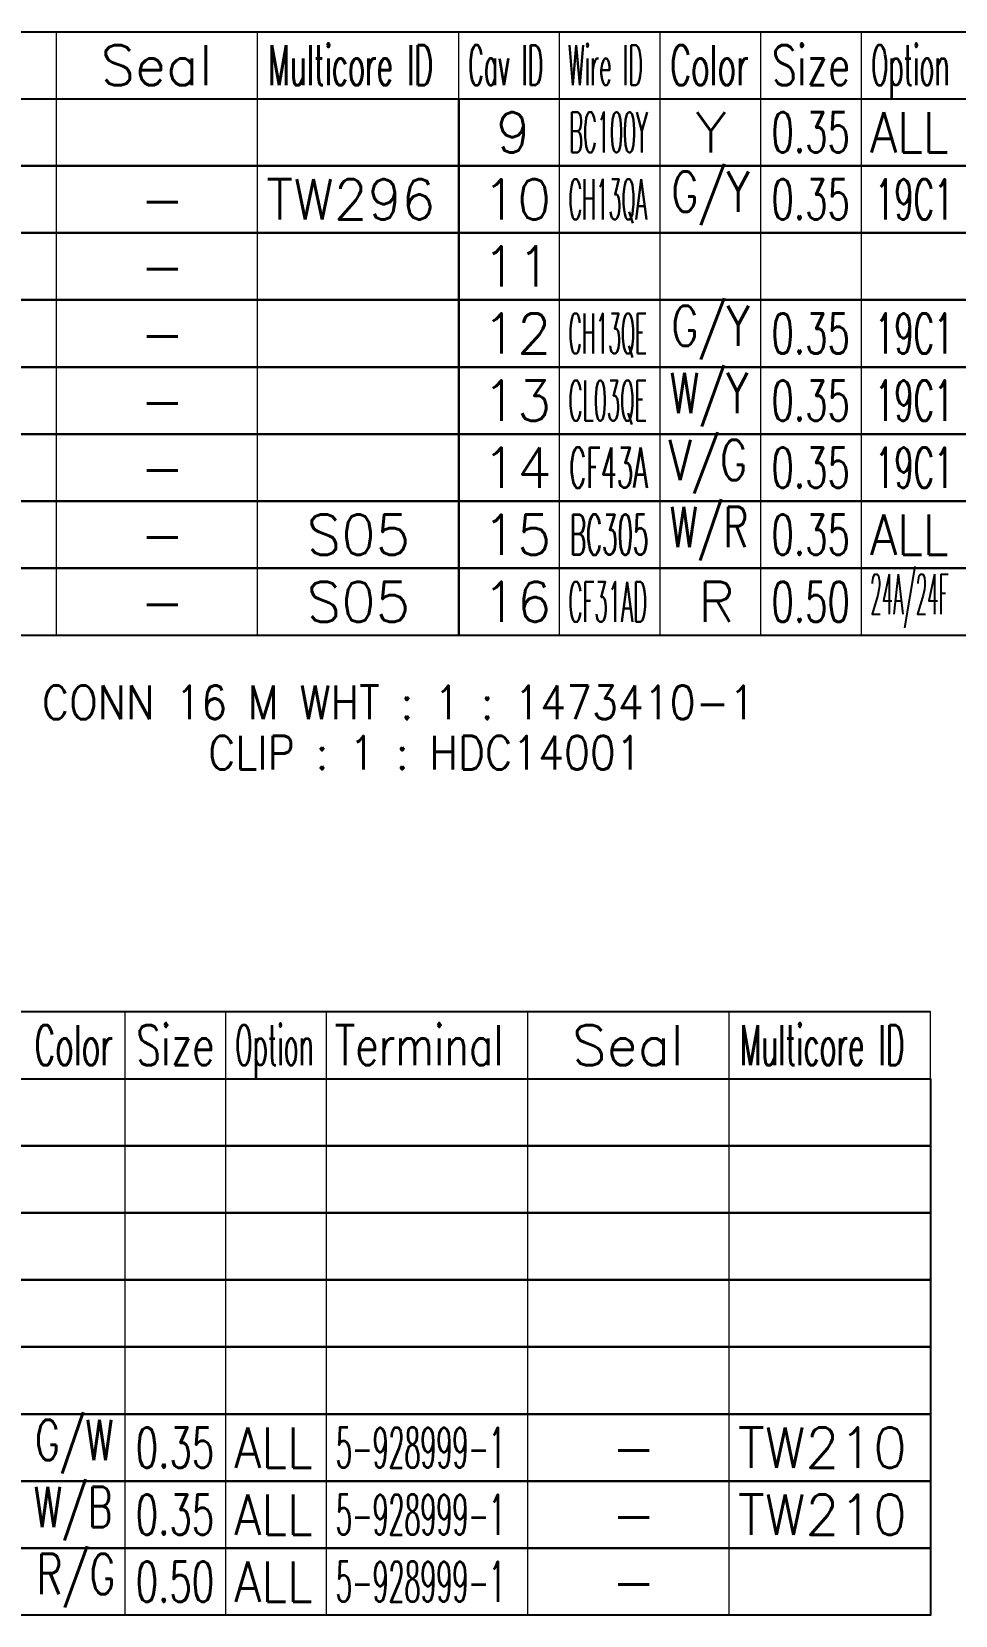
# Model space of a CAD drawing. Header units: inches. Extents: x 47316 to 59086, y 3141 to 11743.
# Drawn here: x 52452.7 to 52521.5, y 8844.3 to 8962.3 of the extents above; entities that cross this region are included whole.
import ezdxf

# ---------------------------------------------------------------- set-up
doc = ezdxf.new("R2010")
doc.units = ezdxf.units.IN
doc.header["$MEASUREMENT"] = 0
doc.styles.get("Standard").update_dxf_attribs({"font": ''})
doc.styles.get('Standard').set_extended_font_data('SimSun')

msp = doc.modelspace()

# ---------------------------------------------------------------- linework, layer by layer
at = {"color": 0, "linetype": 'Continuous', "lineweight": -2}
for p, q in [((52402, 8962.33), (52567, 8962.33)), ((52402, 8957.33), (52567, 8957.33)), ((52189.63, 8889.28), (52519.63, 8889.28)), ((52189.63, 8884.28), (52519.63, 8884.28))]:
    msp.add_line(p, q, dxfattribs=at)
at = {"color": 7, "linetype": 'Continuous', "lineweight": 15}
for p, q in [((52454.5, 8957.33), (52454.5, 8962.33)), ((52469.5, 8957.33), (52469.5, 8962.33)), ((52484.5, 8957.33), (52484.5, 8962.33)), ((52492, 8957.33), (52492, 8962.33)), ((52499.5, 8957.33), (52499.5, 8962.33)), ((52507, 8957.33), (52507, 8962.33)), ((52514.5, 8957.33), (52514.5, 8962.33)), ((52459.63, 8884.28), (52459.63, 8889.28)), ((52467.13, 8884.28), (52467.13, 8889.28)), ((52474.63, 8884.28), (52474.63, 8889.28)), ((52489.63, 8884.28), (52489.63, 8889.28)), ((52504.63, 8884.28), (52504.63, 8889.28)), ((52519.63, 8884.28), (52519.63, 8889.28))]:
    msp.add_line(p, q, dxfattribs=at)
at = {"color": 102, "linetype": 'Continuous', "lineweight": 15}
for p, q in [((52454.5, 8952.33), (52454.5, 8957.33)), ((52469.5, 8952.33), (52469.5, 8957.33)), ((52492, 8952.33), (52492, 8957.33)), ((52499.5, 8952.33), (52499.5, 8957.33)), ((52507, 8952.33), (52507, 8957.33)), ((52514.5, 8952.33), (52514.5, 8957.33)), ((52454.5, 8947.33), (52454.5, 8952.33)), ((52469.5, 8947.33), (52469.5, 8952.33)), ((52492, 8947.33), (52492, 8952.33)), ((52499.5, 8947.33), (52499.5, 8952.33)), ((52507, 8947.33), (52507, 8952.33)), ((52514.5, 8947.33), (52514.5, 8952.33)), ((52454.5, 8942.33), (52454.5, 8947.33)), ((52469.5, 8942.33), (52469.5, 8947.33)), ((52492, 8942.33), (52492, 8947.33)), ((52499.5, 8942.33), (52499.5, 8947.33)), ((52507, 8942.33), (52507, 8947.33)), ((52514.5, 8942.33), (52514.5, 8947.33)), ((52454.5, 8937.33), (52454.5, 8942.33)), ((52469.5, 8937.33), (52469.5, 8942.33)), ((52492, 8937.33), (52492, 8942.33)), ((52499.5, 8937.33), (52499.5, 8942.33)), ((52507, 8937.33), (52507, 8942.33)), ((52514.5, 8937.33), (52514.5, 8942.33)), ((52454.5, 8932.33), (52454.5, 8937.33)), ((52469.5, 8932.33), (52469.5, 8937.33)), ((52492, 8932.33), (52492, 8937.33)), ((52499.5, 8932.33), (52499.5, 8937.33)), ((52507, 8932.33), (52507, 8937.33)), ((52514.5, 8932.33), (52514.5, 8937.33)), ((52454.5, 8927.33), (52454.5, 8932.33)), ((52469.5, 8927.33), (52469.5, 8932.33)), ((52492, 8927.33), (52492, 8932.33)), ((52499.5, 8927.33), (52499.5, 8932.33)), ((52507, 8927.33), (52507, 8932.33)), ((52514.5, 8927.33), (52514.5, 8932.33)), ((52454.5, 8922.33), (52454.5, 8927.33)), ((52469.5, 8922.33), (52469.5, 8927.33)), ((52492, 8922.33), (52492, 8927.33)), ((52499.5, 8922.33), (52499.5, 8927.33)), ((52507, 8922.33), (52507, 8927.33)), ((52514.5, 8922.33), (52514.5, 8927.33)), ((52454.5, 8917.33), (52454.5, 8922.33)), ((52469.5, 8917.33), (52469.5, 8922.33)), ((52492, 8917.33), (52492, 8922.33)), ((52499.5, 8917.33), (52499.5, 8922.33)), ((52507, 8917.33), (52507, 8922.33)), ((52514.5, 8917.33), (52514.5, 8922.33)), ((52459.63, 8879.28), (52459.63, 8884.28)), ((52467.13, 8879.28), (52467.13, 8884.28)), ((52474.63, 8879.28), (52474.63, 8884.28)), ((52489.63, 8879.28), (52489.63, 8884.28)), ((52504.63, 8879.28), (52504.63, 8884.28)), ((52459.63, 8874.28), (52459.63, 8879.28)), ((52467.13, 8874.28), (52467.13, 8879.28)), ((52474.63, 8874.28), (52474.63, 8879.28)), ((52489.63, 8874.28), (52489.63, 8879.28)), ((52504.63, 8874.28), (52504.63, 8879.28)), ((52459.63, 8869.28), (52459.63, 8874.28)), ((52467.13, 8869.28), (52467.13, 8874.28)), ((52474.63, 8869.28), (52474.63, 8874.28)), ((52489.63, 8869.28), (52489.63, 8874.28)), ((52504.63, 8869.28), (52504.63, 8874.28)), ((52459.63, 8864.28), (52459.63, 8869.28)), ((52467.13, 8864.28), (52467.13, 8869.28)), ((52474.63, 8864.28), (52474.63, 8869.28)), ((52489.63, 8864.28), (52489.63, 8869.28)), ((52504.63, 8864.28), (52504.63, 8869.28)), ((52459.63, 8859.28), (52459.63, 8864.28)), ((52467.13, 8859.28), (52467.13, 8864.28)), ((52474.63, 8859.28), (52474.63, 8864.28)), ((52489.63, 8859.28), (52489.63, 8864.28)), ((52504.63, 8859.28), (52504.63, 8864.28)), ((52459.63, 8854.28), (52459.63, 8859.28)), ((52467.13, 8854.28), (52467.13, 8859.28)), ((52474.63, 8854.28), (52474.63, 8859.28)), ((52489.63, 8854.28), (52489.63, 8859.28)), ((52504.63, 8854.28), (52504.63, 8859.28)), ((52459.63, 8849.28), (52459.63, 8854.28)), ((52467.13, 8849.28), (52467.13, 8854.28)), ((52474.63, 8849.28), (52474.63, 8854.28)), ((52489.63, 8849.28), (52489.63, 8854.28)), ((52504.63, 8849.28), (52504.63, 8854.28)), ((52459.63, 8844.28), (52459.63, 8849.28)), ((52467.13, 8844.28), (52467.13, 8849.28)), ((52474.63, 8844.28), (52474.63, 8849.28)), ((52489.63, 8844.28), (52489.63, 8849.28)), ((52504.63, 8844.28), (52504.63, 8849.28))]:
    msp.add_line(p, q, dxfattribs=at)
at = {"color": 0, "linetype": 'Continuous', "lineweight": -2}
for points in [[(52402, 8952.33), (52402, 8957.33), (52484.5, 8957.33), (52484.5, 8952.33)], [(52484.5, 8952.33), (52484.5, 8957.33), (52567, 8957.33), (52567, 8952.33)], [(52402, 8947.33), (52402, 8952.33), (52484.5, 8952.33), (52484.5, 8947.33)], [(52484.5, 8947.33), (52484.5, 8952.33), (52567, 8952.33), (52567, 8947.33)], [(52402, 8942.33), (52402, 8947.33), (52484.5, 8947.33), (52484.5, 8942.33)], [(52484.5, 8942.33), (52484.5, 8947.33), (52567, 8947.33), (52567, 8942.33)], [(52402, 8937.33), (52402, 8942.33), (52484.5, 8942.33), (52484.5, 8937.33)], [(52484.5, 8937.33), (52484.5, 8942.33), (52567, 8942.33), (52567, 8937.33)], [(52402, 8932.33), (52402, 8937.33), (52484.5, 8937.33), (52484.5, 8932.33)], [(52484.5, 8932.33), (52484.5, 8937.33), (52567, 8937.33), (52567, 8932.33)], [(52402, 8927.33), (52402, 8932.33), (52484.5, 8932.33), (52484.5, 8927.33)], [(52484.5, 8927.33), (52484.5, 8932.33), (52567, 8932.33), (52567, 8927.33)], [(52402, 8922.33), (52402, 8927.33), (52484.5, 8927.33), (52484.5, 8922.33)], [(52484.5, 8922.33), (52484.5, 8927.33), (52567, 8927.33), (52567, 8922.33)], [(52402, 8917.33), (52402, 8922.33), (52484.5, 8922.33), (52484.5, 8917.33)], [(52484.5, 8917.33), (52484.5, 8922.33), (52567, 8922.33), (52567, 8917.33)], [(52437.13, 8879.28), (52437.13, 8884.28), (52519.63, 8884.28), (52519.63, 8879.28)], [(52437.13, 8874.28), (52437.13, 8879.28), (52519.63, 8879.28), (52519.63, 8874.28)], [(52437.13, 8869.28), (52437.13, 8874.28), (52519.63, 8874.28), (52519.63, 8869.28)], [(52437.13, 8864.28), (52437.13, 8869.28), (52519.63, 8869.28), (52519.63, 8864.28)], [(52437.13, 8859.28), (52437.13, 8864.28), (52519.63, 8864.28), (52519.63, 8859.28)], [(52437.13, 8854.28), (52437.13, 8859.28), (52519.63, 8859.28), (52519.63, 8854.28)], [(52437.13, 8849.28), (52437.13, 8854.28), (52519.63, 8854.28), (52519.63, 8849.28)], [(52437.13, 8844.28), (52437.13, 8849.28), (52519.63, 8849.28), (52519.63, 8844.28)]]:
    msp.add_lwpolyline(points, close=True, dxfattribs=at)

# ---------------------------------------------------------------- texts
at = {"color": 7, "linetype": 'Continuous', "lineweight": 15, "char_height": 3, "attachment_point": 1}
for s, insert, width in [('\\Fromans.shx;\\W0.5185185185;\\T1.0000000000;\\o\\lMulticore ID', (52470.3, 8961.33), 14), ('\\Fromans.shx;\\W0.4026548673;\\T1.0000000000;\\o\\lWire ID', (52492.62, 8961.33), 6.5), ('\\Fromans.shx;\\W0.7222222222;\\T1.0000000000;\\o\\lSize', (52507.81, 8961.33), 6.5), ('\\Fromans.shx;\\W0.4595959596;\\T1.0000000000;\\o\\lOption', (52515.2, 8961.33), 6.5), ('\\Fromans.shx;\\W1.0000000000;\\T1.0000000000;\\o\\lSeal', (52457.79, 8961.33), 9.2857), ('\\Fromans.shx;\\W0.4292452830;\\T1.0000000000;\\o\\lCav ID', (52485.19, 8961.33), 6.5), ('\\Fromans.shx;\\W0.5687500000;\\T1.0000000000;\\o\\lColor', (52500.25, 8961.33), 6.5), ('\\Fromans.shx;\\W1.0000000000;\\T1.0000000000;\\o\\l9', (52487.25, 8956.33), 2.8571), ('\\Fromans.shx;\\W1.0000000000;\\T1.0000000000;\\o\\l10', (52486.25, 8951.33), 5.7143), ('\\Fromans.shx;\\W1.0000000000;\\T1.0000000000;\\o\\l11', (52486.25, 8946.33), 5.7143), ('\\Fromans.shx;\\W1.0000000000;\\T1.0000000000;\\o\\l12', (52486.25, 8941.33), 5.7143), ('\\Fromans.shx;\\W1.0000000000;\\T1.0000000000;\\o\\l13', (52486.25, 8936.33), 5.7143), ('\\Fromans.shx;\\W1.0000000000;\\T1.0000000000;\\o\\l14', (52486.25, 8931.33), 5.7143), ('\\Fromans.shx;\\W1.0000000000;\\T1.0000000000;\\o\\l15', (52486.25, 8926.33), 5.7143), ('\\Fromans.shx;\\W1.0000000000;\\T1.0000000000;\\o\\l16', (52486.25, 8921.33), 5.7143), ('\\Fromans.shx;\\W0.7222222222;\\T1.0000000000;\\o\\lSize', (52460.44, 8888.28), 6.5), ('\\Fromans.shx;\\W0.4595959596;\\T1.0000000000;\\o\\lOption', (52467.83, 8888.28), 6.5), ('\\Fromans.shx;\\W0.7480916031;\\T1.0000000000;\\o\\lTerminal', (52475.24, 8888.28), 14), ('\\Fromans.shx;\\W0.5185185185;\\T1.0000000000;\\o\\lMulticore ID', (52505.43, 8888.28), 14), ('\\Fromans.shx;\\W0.5687500000;\\T1.0000000000;\\o\\lColor', (52452.88, 8888.28), 6.5), ('\\Fromans.shx;\\W1.0000000000;\\T1.0000000000;\\o\\lSeal', (52492.92, 8888.28), 9.2857)]:
    msp.add_mtext(s, dxfattribs=dict(at, insert=insert, width=width))
at = {"color": 21, "linetype": 'Continuous', "lineweight": 15, "char_height": 3, "attachment_point": 1}
for s, insert, width in [('\\Fromans.shx;\\W0.3791666667;\\T1.0000000000;\\o\\lBC100Y', (52492.72, 8956.33), 6.5), ('\\Fromans.shx;\\W0.6500000000;\\T1.0000000000;\\o\\l0.35', (52507.78, 8956.33), 6.5), ('\\Fromans.shx;\\W0.9800000000;\\T1.0000000000;\\o\\lTW296', (52470.14, 8951.33), 14), ('\\Fromans.shx;\\W0.3699186992;\\T1.0000000000;\\o\\lCH13QA', (52492.66, 8951.33), 6.5), ('\\Fromans.shx;\\W0.6500000000;\\T1.0000000000;\\o\\l0.35', (52507.78, 8951.33), 6.5), ('\\Fromans.shx;\\W0.3669354839;\\T1.0000000000;\\o\\lCH13QE', (52492.66, 8941.33), 6.5), ('\\Fromans.shx;\\W0.6500000000;\\T1.0000000000;\\o\\l0.35', (52507.78, 8941.33), 6.5), ('\\Fromans.shx;\\W0.3823529412;\\T1.0000000000;\\o\\lCL03QE', (52492.67, 8936.33), 6.5), ('\\Fromans.shx;\\W0.6500000000;\\T1.0000000000;\\o\\l0.35', (52507.78, 8936.33), 6.5), ('\\Fromans.shx;\\W0.4690721649;\\T1.0000000000;\\o\\lCF43A', (52492.71, 8931.33), 6.5), ('\\Fromans.shx;\\W0.6500000000;\\T1.0000000000;\\o\\l0.35', (52507.78, 8931.33), 6.5), ('\\Fromans.shx;\\W1.0000000000;\\T1.0000000000;\\o\\lS05', (52473.15, 8926.33), 8.5714), ('\\Fromans.shx;\\W0.4460784314;\\T1.0000000000;\\o\\lBC305', (52492.76, 8926.33), 6.5), ('\\Fromans.shx;\\W0.6500000000;\\T1.0000000000;\\o\\l0.35', (52507.78, 8926.33), 6.5), ('\\Fromans.shx;\\W1.0000000000;\\T1.0000000000;\\o\\lS05', (52473.15, 8921.33), 8.5714), ('\\Fromans.shx;\\W0.3855932203;\\T1.0000000000;\\o\\lCF31AD', (52492.67, 8921.33), 6.5), ('\\Fromans.shx;\\W0.6500000000;\\T1.0000000000;\\o\\l0.50', (52507.78, 8921.33), 6.5), ('\\Fromans.shx;\\W0.6500000000;\\T1.0000000000;\\o\\l0.35', (52460.41, 8858.28), 6.5), ('\\Fromans.shx;\\W0.4622641509;\\T1.0000000000;\\o\\l5-928999-1', (52475.33, 8858.28), 14), ('\\Fromans.shx;\\W0.9800000000;\\T1.0000000000;\\o\\lTW210', (52505.27, 8858.28), 14), ('\\Fromans.shx;\\W0.6500000000;\\T1.0000000000;\\o\\l0.35', (52460.41, 8853.28), 6.5), ('\\Fromans.shx;\\W0.4622641509;\\T1.0000000000;\\o\\l5-928999-1', (52475.33, 8853.28), 14), ('\\Fromans.shx;\\W0.9800000000;\\T1.0000000000;\\o\\lTW210', (52505.27, 8853.28), 14), ('\\Fromans.shx;\\W0.6500000000;\\T1.0000000000;\\o\\l0.50', (52460.41, 8848.28), 6.5), ('\\Fromans.shx;\\W0.4622641509;\\T1.0000000000;\\o\\l5-928999-1', (52475.33, 8848.28), 14)]:
    msp.add_mtext(s, dxfattribs=dict(at, insert=insert, width=width))
at = {"color": 140, "linetype": 'Continuous', "lineweight": 15, "char_height": 3, "attachment_point": 1}
for s, insert, width in [('\\Fromans.shx;\\W1.0000000000;\\T1.0000000000;\\o\\lY', (52502.11, 8956.33), 2.5714), ('\\Fromans.shx;\\W0.8750000000;\\T1.0000000000;\\o\\lALL', (52515.13, 8956.33), 6.5), ('\\Fromans.shx;\\W0.7459016393;\\T1.0000000000;\\o\\lG/Y', (52500.32, 8951.9), 6.5), ('\\Fromans.shx;\\W0.5617283951;\\T1.0000000000;\\o\\l19C1', (52515.49, 8951.33), 6.5), ('\\Fromans.shx;\\W1.0000000000;\\T1.0000000000;\\o\\l-', (52460.72, 8951.33), 3.7143), ('\\Fromans.shx;\\W1.0000000000;\\T1.0000000000;\\o\\l-', (52460.72, 8946.33), 3.7143), ('\\Fromans.shx;\\W0.7459016393;\\T1.0000000000;\\o\\lG/Y', (52500.32, 8941.9), 6.5), ('\\Fromans.shx;\\W0.5617283951;\\T1.0000000000;\\o\\l19C1', (52515.49, 8941.33), 6.5), ('\\Fromans.shx;\\W1.0000000000;\\T1.0000000000;\\o\\l-', (52460.72, 8941.33), 3.7143), ('\\Fromans.shx;\\W0.7109375000;\\T1.0000000000;\\o\\lW/Y', (52500.21, 8936.9), 6.5), ('\\Fromans.shx;\\W0.5617283951;\\T1.0000000000;\\o\\l19C1', (52515.49, 8936.33), 6.5), ('\\Fromans.shx;\\W1.0000000000;\\T1.0000000000;\\o\\l-', (52460.72, 8936.33), 3.7143), ('\\Fromans.shx;\\W0.7459016393;\\T1.0000000000;\\o\\lV/G', (52500.11, 8931.9), 6.5), ('\\Fromans.shx;\\W0.5617283951;\\T1.0000000000;\\o\\l19C1', (52515.49, 8931.33), 6.5), ('\\Fromans.shx;\\W1.0000000000;\\T1.0000000000;\\o\\l-', (52460.72, 8931.33), 3.7143), ('\\Fromans.shx;\\W0.6791044776;\\T1.0000000000;\\o\\lW/R', (52500.2, 8926.9), 6.5), ('\\Fromans.shx;\\W0.8750000000;\\T1.0000000000;\\o\\lALL', (52515.13, 8926.33), 6.5), ('\\Fromans.shx;\\W1.0000000000;\\T1.0000000000;\\o\\l-', (52460.72, 8926.33), 3.7143), ('\\Fromans.shx;\\W0.3297101449;\\T1.0000000000;\\o\\l24A/24F', (52515.15, 8921.9), 6.5), ('\\Fromans.shx;\\W1.0000000000;\\T1.0000000000;\\o\\lR', (52502.33, 8921.33), 3), ('\\Fromans.shx;\\W1.0000000000;\\T1.0000000000;\\o\\l-', (52460.72, 8921.33), 3.7143), ('\\Fromans.shx;\\W0.6791044776;\\T1.0000000000;\\o\\lG/W', (52452.92, 8858.85), 6.5), ('\\Fromans.shx;\\W0.8750000000;\\T1.0000000000;\\o\\lALL', (52467.76, 8858.28), 6.5), ('\\Fromans.shx;\\W1.0000000000;\\T1.0000000000;\\o\\l-', (52495.85, 8858.28), 3.7143), ('\\Fromans.shx;\\W0.6791044776;\\T1.0000000000;\\o\\lW/B', (52452.83, 8853.85), 6.5), ('\\Fromans.shx;\\W0.8750000000;\\T1.0000000000;\\o\\lALL', (52467.76, 8853.28), 6.5), ('\\Fromans.shx;\\W1.0000000000;\\T1.0000000000;\\o\\l-', (52495.85, 8853.28), 3.7143), ('\\Fromans.shx;\\W0.7109375000;\\T1.0000000000;\\o\\lR/G', (52453.04, 8848.85), 6.5), ('\\Fromans.shx;\\W0.8750000000;\\T1.0000000000;\\o\\lALL', (52467.76, 8848.28), 6.5), ('\\Fromans.shx;\\W1.0000000000;\\T1.0000000000;\\o\\l-', (52495.85, 8848.28), 3.7143)]:
    msp.add_mtext(s, dxfattribs=dict(at, insert=insert, width=width))
at = {"color": 42, "linetype": 'Continuous', "lineweight": 15, "char_height": 2.5, "attachment_point": 1}
for s, insert, width in [('\\Fromans.shx;\\W0.9000000000;\\T1.0000000000;\\o\\lCONN 16 M WHT : 1 : 1473410-1', (52453.43, 8913.58), 62.7857), ('\\Fromans.shx;\\W0.9000000000;\\T1.0000000000;\\o\\lCLIP : 1 : HDC14001', (52465.81, 8909.83), 38.0357)]:
    msp.add_mtext(s, dxfattribs=dict(at, insert=insert, width=width))

doc.saveas('drawing.dxf')
